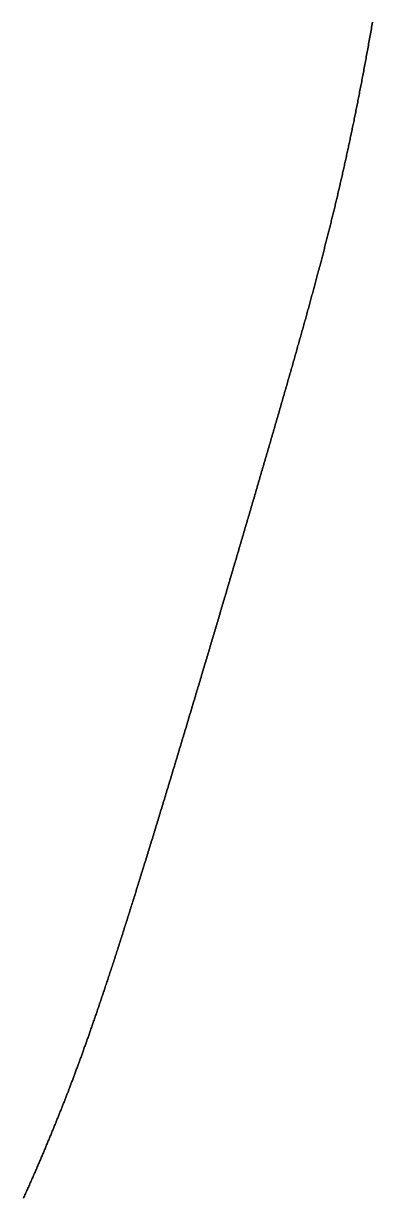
# Model space of a CAD drawing. Header units: inches. Extents: x 130170 to 284068, y 377793 to 804530.
# Drawn here: x 250420.08 to 250430.81, y 751420 to 751456.09 of the extents above; entities that cross this region are included whole.
import ezdxf

# ---------------------------------------------------------------- set-up
doc = ezdxf.new("R2010")
doc.units = ezdxf.units.IN
doc.header["$MEASUREMENT"] = 0
doc.layers.add('muni_il', color=7, linetype='Continuous')

msp = doc.modelspace()

# ---------------------------------------------------------------- linework, layer by layer
at = {"layer": 'muni_il'}
for points in [[(250430.807, 751456.135), (250430.798, 751456.082), (250430.789, 751456.03), (250430.78, 751455.977), (250430.771, 751455.925), (250430.761, 751455.873), (250430.752, 751455.821), (250430.743, 751455.77), (250430.734, 751455.718), (250430.725, 751455.667), (250430.716, 751455.616), (250430.707, 751455.565), (250430.697, 751455.515), (250430.688, 751455.464), (250430.679, 751455.414), (250430.67, 751455.364), (250430.661, 751455.314), (250430.652, 751455.264), (250430.643, 751455.215), (250430.634, 751455.165), (250430.625, 751455.116), (250430.616, 751455.067), (250430.607, 751455.019), (250430.598, 751454.97), (250430.589, 751454.922), (250430.58, 751454.873), (250430.572, 751454.825), (250430.563, 751454.777), (250430.554, 751454.73), (250430.545, 751454.682), (250430.536, 751454.635), (250430.527, 751454.588), (250430.518, 751454.54), (250430.509, 751454.494), (250430.5, 751454.447), (250430.492, 751454.4), (250430.483, 751454.354), (250430.474, 751454.308), (250430.465, 751454.261), (250430.456, 751454.216), (250430.448, 751454.17), (250430.439, 751454.124), (250430.43, 751454.079), (250430.421, 751454.033), (250430.412, 751453.988), (250430.404, 751453.943), (250430.395, 751453.898), (250430.386, 751453.854), (250430.377, 751453.809), (250430.369, 751453.764), (250430.36, 751453.72), (250430.351, 751453.676), (250430.342, 751453.632), (250430.334, 751453.588), (250430.325, 751453.544), (250430.316, 751453.501), (250430.308, 751453.457), (250430.299, 751453.414), (250430.29, 751453.37), (250430.281, 751453.327), (250430.273, 751453.284), (250430.264, 751453.241), (250430.255, 751453.198), (250430.247, 751453.156), (250430.238, 751453.113), (250430.229, 751453.071), (250430.221, 751453.029), (250430.212, 751452.986), (250430.203, 751452.944), (250430.195, 751452.902), (250430.186, 751452.86), (250430.177, 751452.818), (250430.169, 751452.777), (250430.16, 751452.735), (250430.151, 751452.694), (250430.143, 751452.652), (250430.134, 751452.611), (250430.125, 751452.57), (250430.116, 751452.529), (250430.108, 751452.488), (250430.099, 751452.447), (250430.09, 751452.406), (250430.082, 751452.365), (250430.073, 751452.325), (250430.064, 751452.284), (250430.056, 751452.244), (250430.047, 751452.203), (250430.038, 751452.163), (250430.029, 751452.123), (250430.021, 751452.083), (250430.012, 751452.042), (250430.003, 751452.002), (250429.994, 751451.962), (250429.986, 751451.923), (250429.977, 751451.883), (250429.968, 751451.843), (250429.959, 751451.803), (250429.95, 751451.764), (250429.942, 751451.724), (250429.933, 751451.685), (250429.924, 751451.645), (250429.915, 751451.606), (250429.906, 751451.566), (250429.897, 751451.527), (250429.889, 751451.488), (250429.88, 751451.449), (250429.871, 751451.409), (250429.862, 751451.37), (250429.853, 751451.331), (250429.844, 751451.292), (250429.835, 751451.253), (250429.826, 751451.214), (250429.817, 751451.176), (250429.808, 751451.137), (250429.799, 751451.098), (250429.79, 751451.059), (250429.781, 751451.02), (250429.772, 751450.982), (250429.763, 751450.943), (250429.754, 751450.904), (250429.745, 751450.866), (250429.736, 751450.827), (250429.727, 751450.788), (250429.718, 751450.75), (250429.709, 751450.711), (250429.699, 751450.673), (250429.69, 751450.634), (250429.681, 751450.596), (250429.672, 751450.557), (250429.663, 751450.519), (250429.654, 751450.48), (250429.644, 751450.442), (250429.635, 751450.403), (250429.626, 751450.365), (250429.616, 751450.326), (250429.607, 751450.288), (250429.598, 751450.25), (250429.588, 751450.211), (250429.579, 751450.173), (250429.569, 751450.134), (250429.56, 751450.096), (250429.55, 751450.057), (250429.541, 751450.019), (250429.531, 751449.98), (250429.522, 751449.942), (250429.512, 751449.903), (250429.503, 751449.865), (250429.493, 751449.826), (250429.484, 751449.788), (250429.474, 751449.749), (250429.464, 751449.711), (250429.455, 751449.672), (250429.445, 751449.633), (250429.435, 751449.595), (250429.425, 751449.556), (250429.416, 751449.517), (250429.406, 751449.479), (250429.396, 751449.44), (250429.386, 751449.401), (250429.376, 751449.363), (250429.366, 751449.324), (250429.356, 751449.285), (250429.346, 751449.246), (250429.336, 751449.207), (250429.326, 751449.168), (250429.316, 751449.129), (250429.306, 751449.09), (250429.296, 751449.051), (250429.286, 751449.012), (250429.276, 751448.973), (250429.265, 751448.934), (250429.255, 751448.895), (250429.245, 751448.855), (250429.235, 751448.816), (250429.224, 751448.777), (250429.214, 751448.737), (250429.204, 751448.698), (250429.193, 751448.659), (250429.183, 751448.619), (250429.172, 751448.579), (250429.162, 751448.54), (250429.151, 751448.5), (250429.141, 751448.461), (250429.13, 751448.421), (250429.12, 751448.381), (250429.109, 751448.341), (250429.098, 751448.301), (250429.088, 751448.261), (250429.077, 751448.221), (250429.066, 751448.181), (250429.055, 751448.141), (250429.045, 751448.101), (250429.034, 751448.061), (250429.023, 751448.021), (250429.012, 751447.98), (250429.001, 751447.94), (250428.99, 751447.899), (250428.979, 751447.859), (250428.968, 751447.818), (250428.957, 751447.778), (250428.946, 751447.737), (250428.935, 751447.696), (250428.924, 751447.656), (250428.913, 751447.615), (250428.902, 751447.574), (250428.89, 751447.533), (250428.879, 751447.492), (250428.868, 751447.451), (250428.856, 751447.41), (250428.845, 751447.368), (250428.834, 751447.327), (250428.822, 751447.286), (250428.811, 751447.244), (250428.8, 751447.203), (250428.788, 751447.161), (250428.777, 751447.12), (250428.765, 751447.078), (250428.754, 751447.037), (250428.742, 751446.995), (250428.73, 751446.953), (250428.719, 751446.911), (250428.707, 751446.869), (250428.695, 751446.827), (250428.684, 751446.785), (250428.672, 751446.743), (250428.66, 751446.701), (250428.648, 751446.659), (250428.636, 751446.616), (250428.624, 751446.574), (250428.612, 751446.531), (250428.601, 751446.489), (250428.589, 751446.446), (250428.577, 751446.404), (250428.565, 751446.361), (250428.553, 751446.318), (250428.541, 751446.276), (250428.528, 751446.233), (250428.516, 751446.19), (250428.504, 751446.147), (250428.492, 751446.104), (250428.48, 751446.061), (250428.468, 751446.018), (250428.455, 751445.974), (250428.443, 751445.931), (250428.431, 751445.888), (250428.419, 751445.844), (250428.406, 751445.801), (250428.394, 751445.758), (250428.382, 751445.714), (250428.369, 751445.67), (250428.357, 751445.627), (250428.344, 751445.583), (250428.332, 751445.539), (250428.319, 751445.495), (250428.307, 751445.452), (250428.294, 751445.408), (250428.282, 751445.364), (250428.269, 751445.32), (250428.256, 751445.275), (250428.244, 751445.231), (250428.231, 751445.187), (250428.218, 751445.143), (250428.206, 751445.099), (250428.193, 751445.054), (250428.18, 751445.01), (250428.168, 751444.965), (250428.155, 751444.921), (250428.142, 751444.876), (250428.129, 751444.832), (250428.116, 751444.787), (250428.103, 751444.742), (250428.091, 751444.697), (250428.078, 751444.653), (250428.065, 751444.608), (250428.052, 751444.563), (250428.039, 751444.518), (250428.026, 751444.473), (250428.013, 751444.428), (250428, 751444.383), (250427.987, 751444.338), (250427.974, 751444.293), (250427.961, 751444.247), (250427.948, 751444.202), (250427.935, 751444.157), (250427.922, 751444.111), (250427.908, 751444.066), (250427.895, 751444.021), (250427.882, 751443.975), (250427.869, 751443.93), (250427.856, 751443.884), (250427.842, 751443.839), (250427.829, 751443.793), (250427.816, 751443.747), (250427.803, 751443.701), (250427.789, 751443.656), (250427.776, 751443.61), (250427.763, 751443.564), (250427.75, 751443.518), (250427.736, 751443.472), (250427.723, 751443.426), (250427.71, 751443.38), (250427.696, 751443.334), (250427.683, 751443.288), (250427.669, 751443.242), (250427.656, 751443.196), (250427.642, 751443.15), (250427.629, 751443.104), (250427.616, 751443.057), (250427.602, 751443.011), (250427.589, 751442.965), (250427.575, 751442.918), (250427.562, 751442.872), (250427.548, 751442.826), (250427.535, 751442.779), (250427.521, 751442.733), (250427.507, 751442.686), (250427.494, 751442.639), (250427.48, 751442.593), (250427.467, 751442.546), (250427.453, 751442.499), (250427.439, 751442.453), (250427.426, 751442.406), (250427.412, 751442.359), (250427.398, 751442.312), (250427.385, 751442.265), (250427.371, 751442.219), (250427.357, 751442.172), (250427.343, 751442.125), (250427.33, 751442.078), (250427.316, 751442.031), (250427.302, 751441.984), (250427.288, 751441.936), (250427.275, 751441.889), (250427.261, 751441.842), (250427.247, 751441.795), (250427.233, 751441.748), (250427.219, 751441.7), (250427.205, 751441.653), (250427.192, 751441.605), (250427.178, 751441.558), (250427.164, 751441.511), (250427.15, 751441.463), (250427.136, 751441.416), (250427.122, 751441.368), (250427.108, 751441.32), (250427.094, 751441.273), (250427.08, 751441.225), (250427.066, 751441.177), (250427.052, 751441.13), (250427.038, 751441.082), (250427.024, 751441.034), (250427.01, 751440.986), (250426.996, 751440.938), (250426.982, 751440.89), (250426.968, 751440.842), (250426.954, 751440.794), (250426.94, 751440.746), (250426.925, 751440.698), (250426.911, 751440.65), (250426.897, 751440.602), (250426.883, 751440.553), (250426.869, 751440.505), (250426.855, 751440.457), (250426.84, 751440.408), (250426.826, 751440.36), (250426.812, 751440.312), (250426.798, 751440.263), (250426.783, 751440.214), (250426.769, 751440.166), (250426.755, 751440.117), (250426.74, 751440.069), (250426.726, 751440.02), (250426.712, 751439.971), (250426.697, 751439.922), (250426.683, 751439.873), (250426.668, 751439.824), (250426.654, 751439.775), (250426.64, 751439.726), (250426.625, 751439.677), (250426.611, 751439.628), (250426.596, 751439.579), (250426.582, 751439.53), (250426.567, 751439.48), (250426.553, 751439.431), (250426.538, 751439.382), (250426.523, 751439.332), (250426.509, 751439.283), (250426.494, 751439.233), (250426.48, 751439.184), (250426.465, 751439.134), (250426.45, 751439.084), (250426.435, 751439.034), (250426.421, 751438.985), (250426.406, 751438.935), (250426.391, 751438.885), (250426.377, 751438.835), (250426.362, 751438.785), (250426.347, 751438.735), (250426.332, 751438.685), (250426.317, 751438.635), (250426.303, 751438.584), (250426.288, 751438.534), (250426.273, 751438.484), (250426.258, 751438.433), (250426.243, 751438.383), (250426.228, 751438.332), (250426.213, 751438.282), (250426.198, 751438.231), (250426.183, 751438.181), (250426.168, 751438.13), (250426.153, 751438.079), (250426.138, 751438.028), (250426.123, 751437.977), (250426.108, 751437.926), (250426.093, 751437.875), (250426.078, 751437.824), (250426.063, 751437.773), (250426.047, 751437.722), (250426.032, 751437.671), (250426.017, 751437.619), (250426.002, 751437.568), (250425.986, 751437.517), (250425.971, 751437.465), (250425.956, 751437.414), (250425.941, 751437.362), (250425.925, 751437.31), (250425.91, 751437.259), (250425.895, 751437.207), (250425.879, 751437.155), (250425.864, 751437.103), (250425.848, 751437.051), (250425.833, 751436.999), (250425.818, 751436.947), (250425.802, 751436.895), (250425.787, 751436.843), (250425.771, 751436.791), (250425.756, 751436.739), (250425.74, 751436.686), (250425.724, 751436.634), (250425.709, 751436.582), (250425.693, 751436.529), (250425.678, 751436.477), (250425.662, 751436.424), (250425.646, 751436.372), (250425.631, 751436.319), (250425.615, 751436.266), (250425.599, 751436.214), (250425.584, 751436.161), (250425.568, 751436.108), (250425.552, 751436.055), (250425.536, 751436.002), (250425.52, 751435.949), (250425.505, 751435.896), (250425.489, 751435.843), (250425.473, 751435.79), (250425.457, 751435.737), (250425.441, 751435.684), (250425.425, 751435.631), (250425.409, 751435.577), (250425.394, 751435.524), (250425.378, 751435.471), (250425.362, 751435.417), (250425.346, 751435.364), (250425.33, 751435.311), (250425.314, 751435.257), (250425.298, 751435.204), (250425.282, 751435.15), (250425.266, 751435.096), (250425.25, 751435.043), (250425.234, 751434.989), (250425.218, 751434.936), (250425.202, 751434.882), (250425.185, 751434.828), (250425.169, 751434.775), (250425.153, 751434.721), (250425.137, 751434.667), (250425.121, 751434.613), (250425.105, 751434.56), (250425.089, 751434.506), (250425.073, 751434.452), (250425.056, 751434.398), (250425.04, 751434.344), (250425.024, 751434.29), (250425.008, 751434.236), (250424.992, 751434.182), (250424.975, 751434.129), (250424.959, 751434.075), (250424.943, 751434.021), (250424.927, 751433.967), (250424.911, 751433.913), (250424.894, 751433.859), (250424.878, 751433.805), (250424.862, 751433.751), (250424.846, 751433.697), (250424.829, 751433.643), (250424.813, 751433.589), (250424.797, 751433.535), (250424.781, 751433.482), (250424.764, 751433.428), (250424.748, 751433.374), (250424.732, 751433.32), (250424.716, 751433.266), (250424.7, 751433.212), (250424.683, 751433.158), (250424.667, 751433.105), (250424.651, 751433.051), (250424.635, 751432.997), (250424.618, 751432.943), (250424.602, 751432.89), (250424.586, 751432.836), (250424.57, 751432.782), (250424.553, 751432.729), (250424.537, 751432.675), (250424.521, 751432.621), (250424.504, 751432.568), (250424.488, 751432.514), (250424.472, 751432.461), (250424.456, 751432.408), (250424.44, 751432.354), (250424.424, 751432.301), (250424.407, 751432.248), (250424.391, 751432.194), (250424.375, 751432.141), (250424.359, 751432.088), (250424.343, 751432.035), (250424.327, 751431.982), (250424.31, 751431.929), (250424.294, 751431.876), (250424.278, 751431.823), (250424.262, 751431.77), (250424.246, 751431.718), (250424.23, 751431.665), (250424.214, 751431.612), (250424.198, 751431.56), (250424.182, 751431.507), (250424.166, 751431.455), (250424.15, 751431.403), (250424.134, 751431.35), (250424.118, 751431.298), (250424.102, 751431.246), (250424.086, 751431.194), (250424.07, 751431.142), (250424.054, 751431.09), (250424.038, 751431.038), (250424.022, 751430.987), (250424.006, 751430.935), (250423.99, 751430.883), (250423.975, 751430.832), (250423.959, 751430.781), (250423.943, 751430.729), (250423.927, 751430.678), (250423.911, 751430.627), (250423.896, 751430.576), (250423.88, 751430.525), (250423.864, 751430.474), (250423.849, 751430.424), (250423.833, 751430.373), (250423.817, 751430.322), (250423.802, 751430.272), (250423.786, 751430.222), (250423.771, 751430.172), (250423.755, 751430.121), (250423.74, 751430.071), (250423.724, 751430.022), (250423.709, 751429.972), (250423.693, 751429.922), (250423.678, 751429.873), (250423.663, 751429.823), (250423.647, 751429.774), (250423.632, 751429.725), (250423.617, 751429.676), (250423.602, 751429.627), (250423.586, 751429.578), (250423.571, 751429.529), (250423.556, 751429.481), (250423.541, 751429.433), (250423.526, 751429.384), (250423.51, 751429.336), (250423.496, 751429.288), (250423.481, 751429.24), (250423.466, 751429.192), (250423.451, 751429.145), (250423.436, 751429.097), (250423.421, 751429.05), (250423.406, 751429.002), (250423.391, 751428.955), (250423.376, 751428.908), (250423.361, 751428.862), (250423.347, 751428.815), (250423.332, 751428.768), (250423.317, 751428.722), (250423.303, 751428.675), (250423.288, 751428.629), (250423.274, 751428.583), (250423.259, 751428.538), (250423.244, 751428.492), (250423.23, 751428.446), (250423.216, 751428.401), (250423.201, 751428.356), (250423.187, 751428.31), (250423.173, 751428.266), (250423.158, 751428.221), (250423.144, 751428.176), (250423.13, 751428.131), (250423.116, 751428.087), (250423.101, 751428.043), (250423.087, 751427.999), (250423.073, 751427.955), (250423.059, 751427.911), (250423.045, 751427.867), (250423.031, 751427.824), (250423.017, 751427.781), (250423.003, 751427.737), (250422.99, 751427.694), (250422.976, 751427.652), (250422.962, 751427.609), (250422.948, 751427.566), (250422.934, 751427.524), (250422.921, 751427.482), (250422.907, 751427.439), (250422.894, 751427.398), (250422.88, 751427.356), (250422.866, 751427.314), (250422.853, 751427.273), (250422.839, 751427.231), (250422.826, 751427.19), (250422.813, 751427.149), (250422.799, 751427.108), (250422.786, 751427.067), (250422.773, 751427.027), (250422.759, 751426.987), (250422.746, 751426.946), (250422.733, 751426.906), (250422.72, 751426.866), (250422.707, 751426.826), (250422.694, 751426.787), (250422.681, 751426.747), (250422.668, 751426.708), (250422.655, 751426.669), (250422.642, 751426.63), (250422.629, 751426.591), (250422.616, 751426.552), (250422.603, 751426.514), (250422.591, 751426.475), (250422.578, 751426.437), (250422.565, 751426.399), (250422.553, 751426.361), (250422.54, 751426.323), (250422.527, 751426.285), (250422.515, 751426.248), (250422.502, 751426.21), (250422.49, 751426.173), (250422.477, 751426.136), (250422.465, 751426.099), (250422.452, 751426.062), (250422.44, 751426.026), (250422.428, 751425.989), (250422.415, 751425.953), (250422.403, 751425.916), (250422.391, 751425.88), (250422.379, 751425.844), (250422.366, 751425.808), (250422.354, 751425.773), (250422.342, 751425.737), (250422.33, 751425.702), (250422.318, 751425.666), (250422.306, 751425.631), (250422.294, 751425.596), (250422.282, 751425.561), (250422.27, 751425.527), (250422.258, 751425.492), (250422.246, 751425.458), (250422.234, 751425.423), (250422.223, 751425.389), (250422.211, 751425.355), (250422.199, 751425.321), (250422.187, 751425.287), (250422.176, 751425.253), (250422.164, 751425.22), (250422.152, 751425.186), (250422.141, 751425.153), (250422.129, 751425.119), (250422.117, 751425.086), (250422.106, 751425.053), (250422.094, 751425.02), (250422.083, 751424.988), (250422.071, 751424.955), (250422.06, 751424.922), (250422.048, 751424.89), (250422.037, 751424.857), (250422.025, 751424.825), (250422.014, 751424.793), (250422.003, 751424.761), (250421.991, 751424.729), (250421.98, 751424.697), (250421.968, 751424.665), (250421.957, 751424.634), (250421.946, 751424.602), (250421.935, 751424.571), (250421.923, 751424.539), (250421.912, 751424.508), (250421.901, 751424.477), (250421.89, 751424.446), (250421.878, 751424.415), (250421.867, 751424.384), (250421.856, 751424.353), (250421.845, 751424.322), (250421.834, 751424.291), (250421.822, 751424.261), (250421.811, 751424.23), (250421.8, 751424.2), (250421.789, 751424.169), (250421.778, 751424.139), (250421.767, 751424.109), (250421.756, 751424.079), (250421.745, 751424.048), (250421.734, 751424.018), (250421.723, 751423.988), (250421.711, 751423.958), (250421.7, 751423.929), (250421.689, 751423.899), (250421.678, 751423.869), (250421.667, 751423.84), (250421.656, 751423.81), (250421.645, 751423.78), (250421.634, 751423.751), (250421.623, 751423.721), (250421.612, 751423.692), (250421.601, 751423.662), (250421.59, 751423.633), (250421.579, 751423.604), (250421.568, 751423.575), (250421.557, 751423.545), (250421.546, 751423.516), (250421.535, 751423.487), (250421.524, 751423.458), (250421.512, 751423.429), (250421.501, 751423.4), (250421.49, 751423.371), (250421.479, 751423.342), (250421.468, 751423.313), (250421.457, 751423.284), (250421.446, 751423.255), (250421.435, 751423.226), (250421.424, 751423.198), (250421.412, 751423.169), (250421.401, 751423.14), (250421.39, 751423.111), (250421.379, 751423.082), (250421.368, 751423.053), (250421.356, 751423.025), (250421.345, 751422.996), (250421.334, 751422.967), (250421.323, 751422.938), (250421.311, 751422.91), (250421.3, 751422.881), (250421.289, 751422.852), (250421.278, 751422.823), (250421.266, 751422.795), (250421.255, 751422.766), (250421.243, 751422.737), (250421.232, 751422.708), (250421.221, 751422.68), (250421.209, 751422.651), (250421.198, 751422.622), (250421.186, 751422.593), (250421.174, 751422.564), (250421.163, 751422.535), (250421.151, 751422.507), (250421.14, 751422.478), (250421.128, 751422.449), (250421.117, 751422.42), (250421.105, 751422.391), (250421.093, 751422.362), (250421.081, 751422.333), (250421.07, 751422.304), (250421.058, 751422.275), (250421.046, 751422.246), (250421.034, 751422.216), (250421.022, 751422.187), (250421.01, 751422.158), (250420.998, 751422.129), (250420.986, 751422.099), (250420.974, 751422.07), (250420.962, 751422.041), (250420.95, 751422.011), (250420.938, 751421.982), (250420.926, 751421.952), (250420.914, 751421.923), (250420.901, 751421.893), (250420.889, 751421.863), (250420.877, 751421.834), (250420.864, 751421.804), (250420.852, 751421.774), (250420.84, 751421.744), (250420.827, 751421.714), (250420.815, 751421.684), (250420.802, 751421.654), (250420.789, 751421.624), (250420.777, 751421.594), (250420.764, 751421.564), (250420.751, 751421.533), (250420.739, 751421.503), (250420.726, 751421.472), (250420.713, 751421.442), (250420.7, 751421.411), (250420.687, 751421.381), (250420.674, 751421.35), (250420.661, 751421.319), (250420.648, 751421.288), (250420.634, 751421.257), (250420.621, 751421.226), (250420.608, 751421.195), (250420.595, 751421.164), (250420.581, 751421.133), (250420.568, 751421.101), (250420.554, 751421.07), (250420.541, 751421.038), (250420.527, 751421.007), (250420.514, 751420.975), (250420.5, 751420.943), (250420.486, 751420.911), (250420.472, 751420.879), (250420.458, 751420.847), (250420.445, 751420.815), (250420.431, 751420.783), (250420.416, 751420.751), (250420.402, 751420.718), (250420.388, 751420.686), (250420.374, 751420.653), (250420.36, 751420.621), (250420.345, 751420.588), (250420.331, 751420.555), (250420.317, 751420.522), (250420.302, 751420.489), (250420.287, 751420.455), (250420.273, 751420.422), (250420.258, 751420.389), (250420.243, 751420.355), (250420.228, 751420.322), (250420.213, 751420.288), (250420.199, 751420.254), (250420.183, 751420.22), (250420.168, 751420.186), (250420.153, 751420.152), (250420.138, 751420.118), (250420.123, 751420.083), (250420.107, 751420.049), (250420.092, 751420.014), (250420.076, 751419.98)], [(250420.076, 751419.98), (250420.092, 751420.014), (250420.107, 751420.049), (250420.123, 751420.083), (250420.138, 751420.118), (250420.153, 751420.152), (250420.168, 751420.186), (250420.183, 751420.22), (250420.199, 751420.254), (250420.213, 751420.288), (250420.228, 751420.322), (250420.243, 751420.355), (250420.258, 751420.389), (250420.273, 751420.422), (250420.287, 751420.455), (250420.302, 751420.489), (250420.317, 751420.522), (250420.331, 751420.555), (250420.345, 751420.588), (250420.36, 751420.621), (250420.374, 751420.653), (250420.388, 751420.686), (250420.402, 751420.718), (250420.416, 751420.751), (250420.431, 751420.783), (250420.445, 751420.815), (250420.458, 751420.847), (250420.472, 751420.879), (250420.486, 751420.911), (250420.5, 751420.943), (250420.514, 751420.975), (250420.527, 751421.007), (250420.541, 751421.038), (250420.554, 751421.07), (250420.568, 751421.101), (250420.581, 751421.133), (250420.595, 751421.164), (250420.608, 751421.195), (250420.621, 751421.226), (250420.634, 751421.257), (250420.648, 751421.288), (250420.661, 751421.319), (250420.674, 751421.35), (250420.687, 751421.381), (250420.7, 751421.411), (250420.713, 751421.442), (250420.726, 751421.472), (250420.739, 751421.503), (250420.751, 751421.533), (250420.764, 751421.564), (250420.777, 751421.594), (250420.789, 751421.624), (250420.802, 751421.654), (250420.815, 751421.684), (250420.827, 751421.714), (250420.84, 751421.744), (250420.852, 751421.774), (250420.864, 751421.804), (250420.877, 751421.834), (250420.889, 751421.863), (250420.901, 751421.893), (250420.914, 751421.923), (250420.926, 751421.952), (250420.938, 751421.982), (250420.95, 751422.011), (250420.962, 751422.041), (250420.974, 751422.07), (250420.986, 751422.099), (250420.998, 751422.129), (250421.01, 751422.158), (250421.022, 751422.187), (250421.034, 751422.216), (250421.046, 751422.246), (250421.058, 751422.275), (250421.07, 751422.304), (250421.081, 751422.333), (250421.093, 751422.362), (250421.105, 751422.391), (250421.117, 751422.42), (250421.128, 751422.449), (250421.14, 751422.478), (250421.151, 751422.507), (250421.163, 751422.535), (250421.174, 751422.564), (250421.186, 751422.593), (250421.198, 751422.622), (250421.209, 751422.651), (250421.221, 751422.68), (250421.232, 751422.708), (250421.243, 751422.737), (250421.255, 751422.766), (250421.266, 751422.795), (250421.278, 751422.823), (250421.289, 751422.852), (250421.3, 751422.881), (250421.311, 751422.91), (250421.323, 751422.938), (250421.334, 751422.967), (250421.345, 751422.996), (250421.356, 751423.025), (250421.368, 751423.053), (250421.379, 751423.082), (250421.39, 751423.111), (250421.401, 751423.14), (250421.412, 751423.169), (250421.424, 751423.198), (250421.435, 751423.226), (250421.446, 751423.255), (250421.457, 751423.284), (250421.468, 751423.313), (250421.479, 751423.342), (250421.49, 751423.371), (250421.501, 751423.4), (250421.512, 751423.429), (250421.524, 751423.458), (250421.535, 751423.487), (250421.546, 751423.516), (250421.557, 751423.545), (250421.568, 751423.575), (250421.579, 751423.604), (250421.59, 751423.633), (250421.601, 751423.662), (250421.612, 751423.692), (250421.623, 751423.721), (250421.634, 751423.751), (250421.645, 751423.78), (250421.656, 751423.81), (250421.667, 751423.84), (250421.678, 751423.869), (250421.689, 751423.899), (250421.7, 751423.929), (250421.711, 751423.958), (250421.723, 751423.988), (250421.734, 751424.018), (250421.745, 751424.048), (250421.756, 751424.079), (250421.767, 751424.109), (250421.778, 751424.139), (250421.789, 751424.169), (250421.8, 751424.2), (250421.811, 751424.23), (250421.822, 751424.261), (250421.834, 751424.291), (250421.845, 751424.322), (250421.856, 751424.353), (250421.867, 751424.384), (250421.878, 751424.415), (250421.89, 751424.446), (250421.901, 751424.477), (250421.912, 751424.508), (250421.923, 751424.539), (250421.935, 751424.571), (250421.946, 751424.602), (250421.957, 751424.634), (250421.968, 751424.665), (250421.98, 751424.697), (250421.991, 751424.729), (250422.003, 751424.761), (250422.014, 751424.793), (250422.025, 751424.825), (250422.037, 751424.857), (250422.048, 751424.89), (250422.06, 751424.922), (250422.071, 751424.955), (250422.083, 751424.988), (250422.094, 751425.02), (250422.106, 751425.053), (250422.117, 751425.086), (250422.129, 751425.119), (250422.141, 751425.153), (250422.152, 751425.186), (250422.164, 751425.22), (250422.176, 751425.253), (250422.187, 751425.287), (250422.199, 751425.321), (250422.211, 751425.355), (250422.223, 751425.389), (250422.234, 751425.423), (250422.246, 751425.458), (250422.258, 751425.492), (250422.27, 751425.527), (250422.282, 751425.561), (250422.294, 751425.596), (250422.306, 751425.631), (250422.318, 751425.666), (250422.33, 751425.702), (250422.342, 751425.737), (250422.354, 751425.773), (250422.366, 751425.808), (250422.379, 751425.844), (250422.391, 751425.88), (250422.403, 751425.916), (250422.415, 751425.953), (250422.428, 751425.989), (250422.44, 751426.026), (250422.452, 751426.062), (250422.465, 751426.099), (250422.477, 751426.136), (250422.49, 751426.173), (250422.502, 751426.21), (250422.515, 751426.248), (250422.527, 751426.285), (250422.54, 751426.323), (250422.553, 751426.361), (250422.565, 751426.399), (250422.578, 751426.437), (250422.591, 751426.475), (250422.603, 751426.514), (250422.616, 751426.552), (250422.629, 751426.591), (250422.642, 751426.63), (250422.655, 751426.669), (250422.668, 751426.708), (250422.681, 751426.747), (250422.694, 751426.787), (250422.707, 751426.826), (250422.72, 751426.866), (250422.733, 751426.906), (250422.746, 751426.946), (250422.759, 751426.987), (250422.773, 751427.027), (250422.786, 751427.067), (250422.799, 751427.108), (250422.813, 751427.149), (250422.826, 751427.19), (250422.839, 751427.231), (250422.853, 751427.273), (250422.866, 751427.314), (250422.88, 751427.356), (250422.894, 751427.398), (250422.907, 751427.439), (250422.921, 751427.482), (250422.934, 751427.524), (250422.948, 751427.566), (250422.962, 751427.609), (250422.976, 751427.652), (250422.99, 751427.694), (250423.003, 751427.737), (250423.017, 751427.781), (250423.031, 751427.824), (250423.045, 751427.867), (250423.059, 751427.911), (250423.073, 751427.955), (250423.087, 751427.999), (250423.101, 751428.043), (250423.116, 751428.087), (250423.13, 751428.131), (250423.144, 751428.176), (250423.158, 751428.221), (250423.173, 751428.266), (250423.187, 751428.31), (250423.201, 751428.356), (250423.216, 751428.401), (250423.23, 751428.446), (250423.244, 751428.492), (250423.259, 751428.538), (250423.274, 751428.583), (250423.288, 751428.629), (250423.303, 751428.675), (250423.317, 751428.722), (250423.332, 751428.768), (250423.347, 751428.815), (250423.361, 751428.862), (250423.376, 751428.908), (250423.391, 751428.955), (250423.406, 751429.002), (250423.421, 751429.05), (250423.436, 751429.097), (250423.451, 751429.145), (250423.466, 751429.192), (250423.481, 751429.24), (250423.496, 751429.288), (250423.51, 751429.336), (250423.526, 751429.384), (250423.541, 751429.433), (250423.556, 751429.481), (250423.571, 751429.529), (250423.586, 751429.578), (250423.602, 751429.627), (250423.617, 751429.676), (250423.632, 751429.725), (250423.647, 751429.774), (250423.663, 751429.823), (250423.678, 751429.873), (250423.693, 751429.922), (250423.709, 751429.972), (250423.724, 751430.022), (250423.74, 751430.071), (250423.755, 751430.121), (250423.771, 751430.172), (250423.786, 751430.222), (250423.802, 751430.272), (250423.817, 751430.322), (250423.833, 751430.373), (250423.849, 751430.424), (250423.864, 751430.474), (250423.88, 751430.525), (250423.896, 751430.576), (250423.911, 751430.627), (250423.927, 751430.678), (250423.943, 751430.729), (250423.959, 751430.781), (250423.975, 751430.832), (250423.99, 751430.883), (250424.006, 751430.935), (250424.022, 751430.987), (250424.038, 751431.038), (250424.054, 751431.09), (250424.07, 751431.142), (250424.086, 751431.194), (250424.102, 751431.246), (250424.118, 751431.298), (250424.134, 751431.35), (250424.15, 751431.403), (250424.166, 751431.455), (250424.182, 751431.507), (250424.198, 751431.56), (250424.214, 751431.612), (250424.23, 751431.665), (250424.246, 751431.718), (250424.262, 751431.77), (250424.278, 751431.823), (250424.294, 751431.876), (250424.31, 751431.929), (250424.327, 751431.982), (250424.343, 751432.035), (250424.359, 751432.088), (250424.375, 751432.141), (250424.391, 751432.194), (250424.407, 751432.248), (250424.424, 751432.301), (250424.44, 751432.354), (250424.456, 751432.408), (250424.472, 751432.461), (250424.488, 751432.514), (250424.504, 751432.568), (250424.521, 751432.621), (250424.537, 751432.675), (250424.553, 751432.729), (250424.57, 751432.782), (250424.586, 751432.836), (250424.602, 751432.89), (250424.618, 751432.943), (250424.635, 751432.997), (250424.651, 751433.051), (250424.667, 751433.105), (250424.683, 751433.158), (250424.7, 751433.212), (250424.716, 751433.266), (250424.732, 751433.32), (250424.748, 751433.374), (250424.764, 751433.428), (250424.781, 751433.482), (250424.797, 751433.535), (250424.813, 751433.589), (250424.829, 751433.643), (250424.846, 751433.697), (250424.862, 751433.751), (250424.878, 751433.805), (250424.894, 751433.859), (250424.911, 751433.913), (250424.927, 751433.967), (250424.943, 751434.021), (250424.959, 751434.075), (250424.975, 751434.129), (250424.992, 751434.182), (250425.008, 751434.236), (250425.024, 751434.29), (250425.04, 751434.344), (250425.056, 751434.398), (250425.073, 751434.452), (250425.089, 751434.506), (250425.105, 751434.56), (250425.121, 751434.613), (250425.137, 751434.667), (250425.153, 751434.721), (250425.169, 751434.775), (250425.185, 751434.828), (250425.202, 751434.882), (250425.218, 751434.936), (250425.234, 751434.989), (250425.25, 751435.043), (250425.266, 751435.096), (250425.282, 751435.15), (250425.298, 751435.204), (250425.314, 751435.257), (250425.33, 751435.311), (250425.346, 751435.364), (250425.362, 751435.417), (250425.378, 751435.471), (250425.394, 751435.524), (250425.409, 751435.577), (250425.425, 751435.631), (250425.441, 751435.684), (250425.457, 751435.737), (250425.473, 751435.79), (250425.489, 751435.843), (250425.505, 751435.896), (250425.52, 751435.949), (250425.536, 751436.002), (250425.552, 751436.055), (250425.568, 751436.108), (250425.584, 751436.161), (250425.599, 751436.214), (250425.615, 751436.266), (250425.631, 751436.319), (250425.646, 751436.372), (250425.662, 751436.424), (250425.678, 751436.477), (250425.693, 751436.529), (250425.709, 751436.582), (250425.724, 751436.634), (250425.74, 751436.686), (250425.756, 751436.739), (250425.771, 751436.791), (250425.787, 751436.843), (250425.802, 751436.895), (250425.818, 751436.947), (250425.833, 751436.999), (250425.848, 751437.051), (250425.864, 751437.103), (250425.879, 751437.155), (250425.895, 751437.207), (250425.91, 751437.259), (250425.925, 751437.31), (250425.941, 751437.362), (250425.956, 751437.414), (250425.971, 751437.465), (250425.986, 751437.517), (250426.002, 751437.568), (250426.017, 751437.619), (250426.032, 751437.671), (250426.047, 751437.722), (250426.063, 751437.773), (250426.078, 751437.824), (250426.093, 751437.875), (250426.108, 751437.926), (250426.123, 751437.977), (250426.138, 751438.028), (250426.153, 751438.079), (250426.168, 751438.13), (250426.183, 751438.181), (250426.198, 751438.231), (250426.213, 751438.282), (250426.228, 751438.332), (250426.243, 751438.383), (250426.258, 751438.433), (250426.273, 751438.484), (250426.288, 751438.534), (250426.303, 751438.584), (250426.317, 751438.635), (250426.332, 751438.685), (250426.347, 751438.735), (250426.362, 751438.785), (250426.377, 751438.835), (250426.391, 751438.885), (250426.406, 751438.935), (250426.421, 751438.985), (250426.435, 751439.034), (250426.45, 751439.084), (250426.465, 751439.134), (250426.48, 751439.184), (250426.494, 751439.233), (250426.509, 751439.283), (250426.523, 751439.332), (250426.538, 751439.382), (250426.553, 751439.431), (250426.567, 751439.48), (250426.582, 751439.53), (250426.596, 751439.579), (250426.611, 751439.628), (250426.625, 751439.677), (250426.64, 751439.726), (250426.654, 751439.775), (250426.668, 751439.824), (250426.683, 751439.873), (250426.697, 751439.922), (250426.712, 751439.971), (250426.726, 751440.02), (250426.74, 751440.069), (250426.755, 751440.117), (250426.769, 751440.166), (250426.783, 751440.214), (250426.798, 751440.263), (250426.812, 751440.312), (250426.826, 751440.36), (250426.84, 751440.408), (250426.855, 751440.457), (250426.869, 751440.505), (250426.883, 751440.553), (250426.897, 751440.602), (250426.911, 751440.65), (250426.925, 751440.698), (250426.94, 751440.746), (250426.954, 751440.794), (250426.968, 751440.842), (250426.982, 751440.89), (250426.996, 751440.938), (250427.01, 751440.986), (250427.024, 751441.034), (250427.038, 751441.082), (250427.052, 751441.13), (250427.066, 751441.177), (250427.08, 751441.225), (250427.094, 751441.273), (250427.108, 751441.32), (250427.122, 751441.368), (250427.136, 751441.416), (250427.15, 751441.463), (250427.164, 751441.511), (250427.178, 751441.558), (250427.192, 751441.605), (250427.205, 751441.653), (250427.219, 751441.7), (250427.233, 751441.748), (250427.247, 751441.795), (250427.261, 751441.842), (250427.275, 751441.889), (250427.288, 751441.936), (250427.302, 751441.984), (250427.316, 751442.031), (250427.33, 751442.078), (250427.343, 751442.125), (250427.357, 751442.172), (250427.371, 751442.219), (250427.385, 751442.265), (250427.398, 751442.312), (250427.412, 751442.359), (250427.426, 751442.406), (250427.439, 751442.453), (250427.453, 751442.499), (250427.467, 751442.546), (250427.48, 751442.593), (250427.494, 751442.639), (250427.507, 751442.686), (250427.521, 751442.733), (250427.535, 751442.779), (250427.548, 751442.826), (250427.562, 751442.872), (250427.575, 751442.918), (250427.589, 751442.965), (250427.602, 751443.011), (250427.616, 751443.057), (250427.629, 751443.104), (250427.642, 751443.15), (250427.656, 751443.196), (250427.669, 751443.242), (250427.683, 751443.288), (250427.696, 751443.334), (250427.71, 751443.38), (250427.723, 751443.426), (250427.736, 751443.472), (250427.75, 751443.518), (250427.763, 751443.564), (250427.776, 751443.61), (250427.789, 751443.656), (250427.803, 751443.701), (250427.816, 751443.747), (250427.829, 751443.793), (250427.842, 751443.839), (250427.856, 751443.884), (250427.869, 751443.93), (250427.882, 751443.975), (250427.895, 751444.021), (250427.908, 751444.066), (250427.922, 751444.111), (250427.935, 751444.157), (250427.948, 751444.202), (250427.961, 751444.247), (250427.974, 751444.293), (250427.987, 751444.338), (250428, 751444.383), (250428.013, 751444.428), (250428.026, 751444.473), (250428.039, 751444.518), (250428.052, 751444.563), (250428.065, 751444.608), (250428.078, 751444.653), (250428.091, 751444.697), (250428.103, 751444.742), (250428.116, 751444.787), (250428.129, 751444.832), (250428.142, 751444.876), (250428.155, 751444.921), (250428.168, 751444.965), (250428.18, 751445.01), (250428.193, 751445.054), (250428.206, 751445.099), (250428.218, 751445.143), (250428.231, 751445.187), (250428.244, 751445.231), (250428.256, 751445.275), (250428.269, 751445.32), (250428.282, 751445.364), (250428.294, 751445.408), (250428.307, 751445.452), (250428.319, 751445.495), (250428.332, 751445.539), (250428.344, 751445.583), (250428.357, 751445.627), (250428.369, 751445.67), (250428.382, 751445.714), (250428.394, 751445.758), (250428.406, 751445.801), (250428.419, 751445.844), (250428.431, 751445.888), (250428.443, 751445.931), (250428.455, 751445.974), (250428.468, 751446.018), (250428.48, 751446.061), (250428.492, 751446.104), (250428.504, 751446.147), (250428.516, 751446.19), (250428.528, 751446.233), (250428.541, 751446.276), (250428.553, 751446.318), (250428.565, 751446.361), (250428.577, 751446.404), (250428.589, 751446.446), (250428.601, 751446.489), (250428.612, 751446.531), (250428.624, 751446.574), (250428.636, 751446.616), (250428.648, 751446.659), (250428.66, 751446.701), (250428.672, 751446.743), (250428.684, 751446.785), (250428.695, 751446.827), (250428.707, 751446.869), (250428.719, 751446.911), (250428.73, 751446.953), (250428.742, 751446.995), (250428.754, 751447.037), (250428.765, 751447.078), (250428.777, 751447.12), (250428.788, 751447.161), (250428.8, 751447.203), (250428.811, 751447.244), (250428.822, 751447.286), (250428.834, 751447.327), (250428.845, 751447.368), (250428.856, 751447.41), (250428.868, 751447.451), (250428.879, 751447.492), (250428.89, 751447.533), (250428.902, 751447.574), (250428.913, 751447.615), (250428.924, 751447.656), (250428.935, 751447.696), (250428.946, 751447.737), (250428.957, 751447.778), (250428.968, 751447.818), (250428.979, 751447.859), (250428.99, 751447.899), (250429.001, 751447.94), (250429.012, 751447.98), (250429.023, 751448.021), (250429.034, 751448.061), (250429.045, 751448.101), (250429.055, 751448.141), (250429.066, 751448.181), (250429.077, 751448.221), (250429.088, 751448.261), (250429.098, 751448.301), (250429.109, 751448.341), (250429.12, 751448.381), (250429.13, 751448.421), (250429.141, 751448.461), (250429.151, 751448.5), (250429.162, 751448.54), (250429.172, 751448.579), (250429.183, 751448.619), (250429.193, 751448.659), (250429.204, 751448.698), (250429.214, 751448.737), (250429.224, 751448.777), (250429.235, 751448.816), (250429.245, 751448.855), (250429.255, 751448.895), (250429.265, 751448.934), (250429.276, 751448.973), (250429.286, 751449.012), (250429.296, 751449.051), (250429.306, 751449.09), (250429.316, 751449.129), (250429.326, 751449.168), (250429.336, 751449.207), (250429.346, 751449.246), (250429.356, 751449.285), (250429.366, 751449.324), (250429.376, 751449.363), (250429.386, 751449.401), (250429.396, 751449.44), (250429.406, 751449.479), (250429.416, 751449.517), (250429.425, 751449.556), (250429.435, 751449.595), (250429.445, 751449.633), (250429.455, 751449.672), (250429.464, 751449.711), (250429.474, 751449.749), (250429.484, 751449.788), (250429.493, 751449.826), (250429.503, 751449.865), (250429.512, 751449.903), (250429.522, 751449.942), (250429.531, 751449.98), (250429.541, 751450.019), (250429.55, 751450.057), (250429.56, 751450.096), (250429.569, 751450.134), (250429.579, 751450.173), (250429.588, 751450.211), (250429.598, 751450.25), (250429.607, 751450.288), (250429.616, 751450.326), (250429.626, 751450.365), (250429.635, 751450.403), (250429.644, 751450.442), (250429.654, 751450.48), (250429.663, 751450.519), (250429.672, 751450.557), (250429.681, 751450.596), (250429.69, 751450.634), (250429.699, 751450.673), (250429.709, 751450.711), (250429.718, 751450.75), (250429.727, 751450.788), (250429.736, 751450.827), (250429.745, 751450.866), (250429.754, 751450.904), (250429.763, 751450.943), (250429.772, 751450.982), (250429.781, 751451.02), (250429.79, 751451.059), (250429.799, 751451.098), (250429.808, 751451.137), (250429.817, 751451.176), (250429.826, 751451.214), (250429.835, 751451.253), (250429.844, 751451.292), (250429.853, 751451.331), (250429.862, 751451.37), (250429.871, 751451.409), (250429.88, 751451.449), (250429.889, 751451.488), (250429.897, 751451.527), (250429.906, 751451.566), (250429.915, 751451.606), (250429.924, 751451.645), (250429.933, 751451.685), (250429.942, 751451.724), (250429.95, 751451.764), (250429.959, 751451.803), (250429.968, 751451.843), (250429.977, 751451.883), (250429.986, 751451.923), (250429.994, 751451.962), (250430.003, 751452.002), (250430.012, 751452.042), (250430.021, 751452.083), (250430.029, 751452.123), (250430.038, 751452.163), (250430.047, 751452.203), (250430.056, 751452.244), (250430.064, 751452.284), (250430.073, 751452.325), (250430.082, 751452.365), (250430.09, 751452.406), (250430.099, 751452.447), (250430.108, 751452.488), (250430.116, 751452.529), (250430.125, 751452.57), (250430.134, 751452.611), (250430.143, 751452.652), (250430.151, 751452.694), (250430.16, 751452.735), (250430.169, 751452.777), (250430.177, 751452.818), (250430.186, 751452.86), (250430.195, 751452.902), (250430.203, 751452.944), (250430.212, 751452.986), (250430.221, 751453.029), (250430.229, 751453.071), (250430.238, 751453.113), (250430.247, 751453.156), (250430.255, 751453.198), (250430.264, 751453.241), (250430.273, 751453.284), (250430.281, 751453.327), (250430.29, 751453.37), (250430.299, 751453.414), (250430.308, 751453.457), (250430.316, 751453.501), (250430.325, 751453.544), (250430.334, 751453.588), (250430.342, 751453.632), (250430.351, 751453.676), (250430.36, 751453.72), (250430.369, 751453.764), (250430.377, 751453.809), (250430.386, 751453.854), (250430.395, 751453.898), (250430.404, 751453.943), (250430.412, 751453.988), (250430.421, 751454.033), (250430.43, 751454.079), (250430.439, 751454.124), (250430.448, 751454.17), (250430.456, 751454.216), (250430.465, 751454.261), (250430.474, 751454.308), (250430.483, 751454.354), (250430.492, 751454.4), (250430.5, 751454.447), (250430.509, 751454.494), (250430.518, 751454.54), (250430.527, 751454.588), (250430.536, 751454.635), (250430.545, 751454.682), (250430.554, 751454.73), (250430.563, 751454.777), (250430.572, 751454.825), (250430.58, 751454.873), (250430.589, 751454.922), (250430.598, 751454.97), (250430.607, 751455.019), (250430.616, 751455.067), (250430.625, 751455.116), (250430.634, 751455.165), (250430.643, 751455.215), (250430.652, 751455.264), (250430.661, 751455.314), (250430.67, 751455.364), (250430.679, 751455.414), (250430.688, 751455.464), (250430.697, 751455.515), (250430.707, 751455.565), (250430.716, 751455.616), (250430.725, 751455.667), (250430.734, 751455.718), (250430.743, 751455.77), (250430.752, 751455.821), (250430.761, 751455.873), (250430.771, 751455.925), (250430.78, 751455.977), (250430.789, 751456.03), (250430.798, 751456.082), (250430.807, 751456.135)]]:
    msp.add_lwpolyline(points, dxfattribs=at)

doc.saveas('drawing.dxf')
